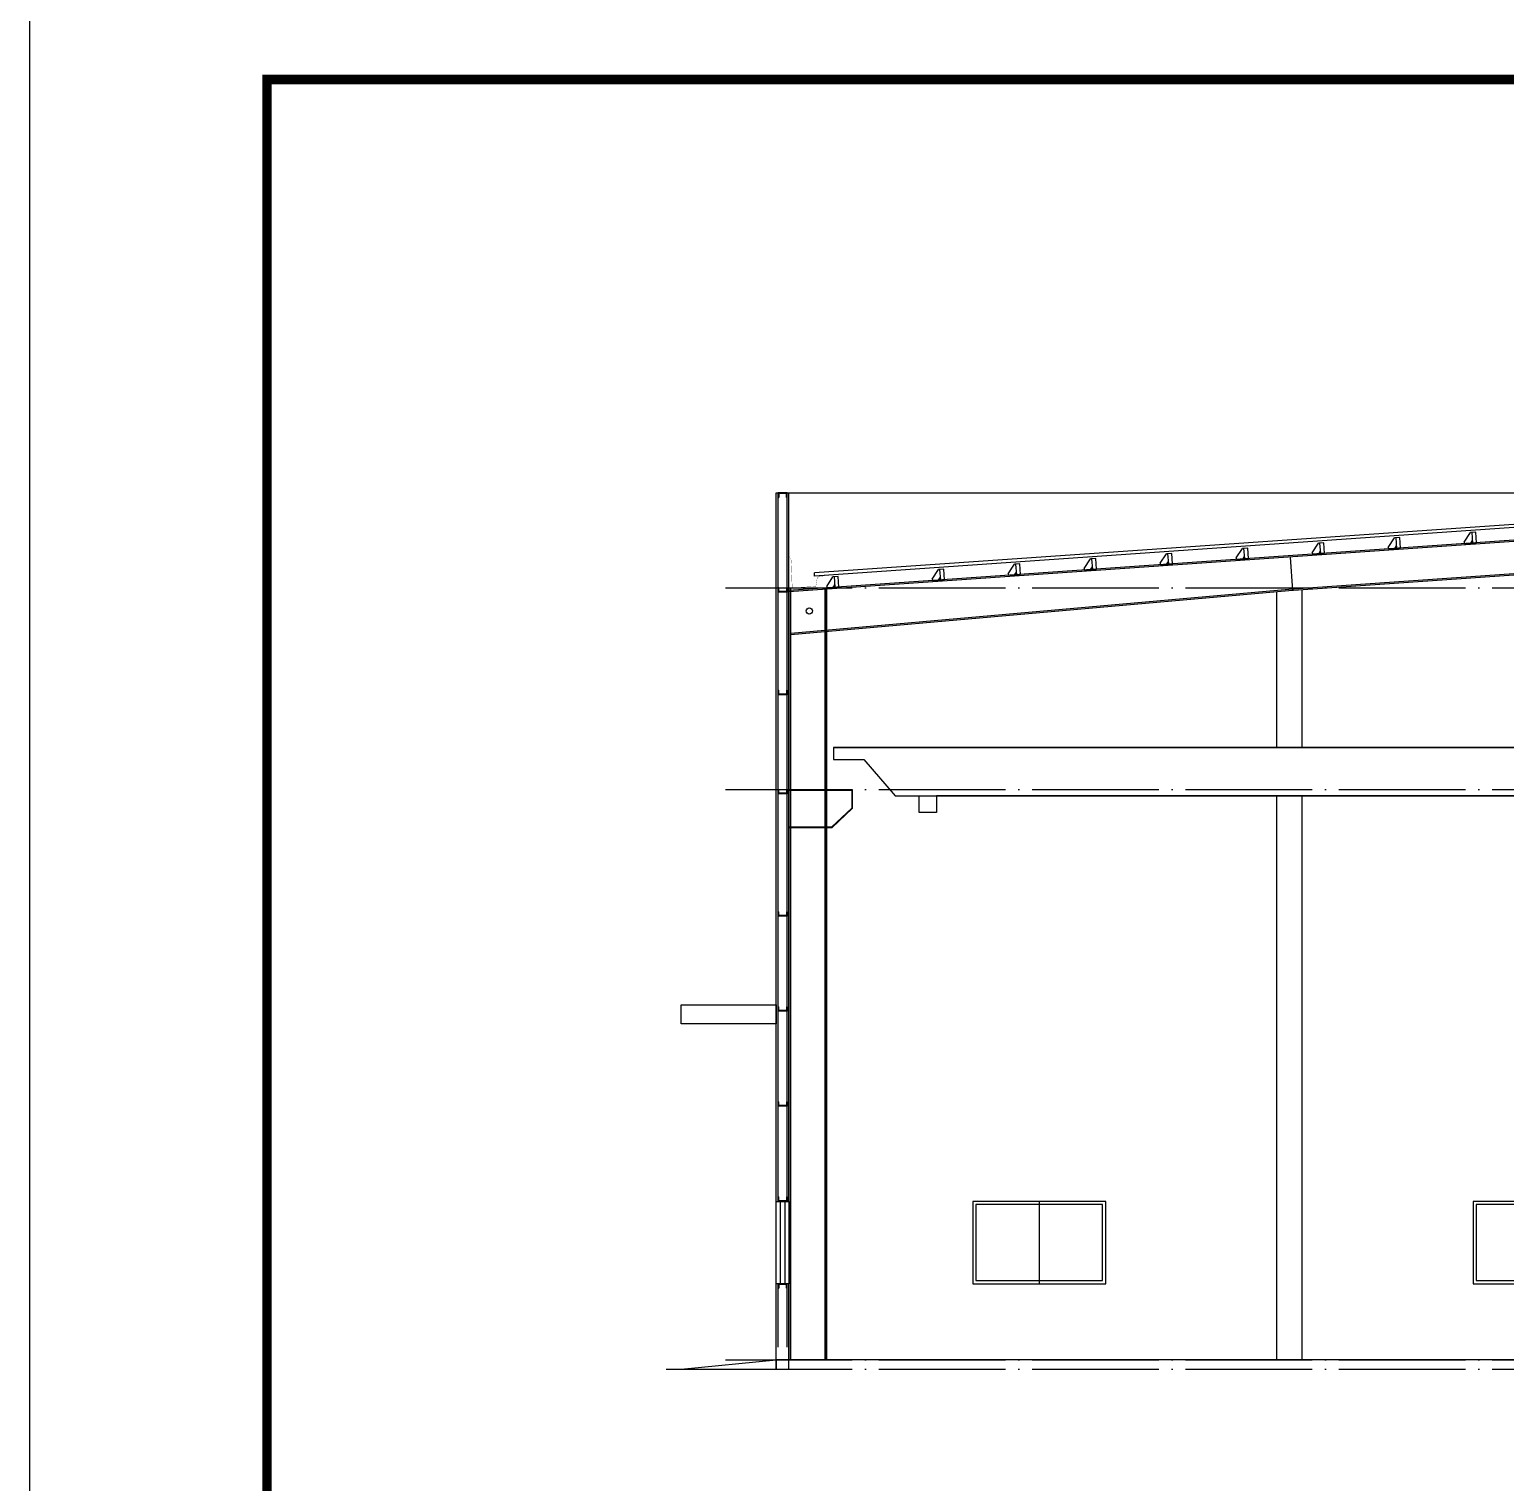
# Model space of a CAD drawing. Extents: x -21908402 to 2681150, y 88493 to 5079726.
# Drawn here: x 1660771 to 1684072, y 127853 to 150780 of the extents above; entities that cross this region are included whole.
import ezdxf

# ---------------------------------------------------------------- set-up
doc = ezdxf.new("R2010")
doc.units = 0
doc.header["$LTSCALE"] = 1000
doc.linetypes.add('DOTE', pattern=[2.42, 2, -0.2, 0.02, -0.2])
for name, color, linetype in [('DIM_LEAD', 3, 'Continuous'), ('DOTE', 1, 'DOTE'), ('E_LINE', 7, 'Continuous'), ('PUB_TITLE', 4, 'Continuous'), ('WALL', 6, 'Continuous'), ('WINDOW', 94, 'Continuous'), ('填充', 8, 'Continuous')]:
    doc.layers.add(name, color=color, linetype=linetype)

# ---------------------------------------------------------------- blocks, each defined once
blk = doc.blocks.new('ggggggggg')
at = {"layer": 'WINDOW'}
for p, q in [((1694780, 198003), (1696880, 198003)), ((1694780, 196703), (1694780, 198003)), ((1695830, 198003), (1695830, 196703)), ((1696880, 198003), (1696880, 196703)), ((1696880, 196703), (1694780, 196703))]:
    blk.add_line(p, q, dxfattribs=at)
blk.add_lwpolyline([(1694830, 197953), (1696830, 197953), (1696830, 196753), (1694830, 196753)], close=True, dxfattribs=at)
blk = doc.blocks.new('GHJK')
at = {"color": 3}
for p, q in [((899937, 99419), (900937, 99419)), ((899937, 99409), (900937, 99409)), ((899937, 98829), (900621, 98829)), ((899937, 98819), (900621, 98819))]:
    blk.add_line(p, q, dxfattribs=at)
for points in [[(900927, 99419), (900927, 99124), (900615, 98827)], [(900937, 99419), (900937, 99119), (900621, 98819)]]:
    blk.add_lwpolyline(points, dxfattribs=at)
blk = doc.blocks.new('14567')
at = {"color": 2}
for p, q in [((1686726, -2189448), (1686796, -2189448)), ((1686726, -2189588), (1686726, -2189448)), ((1686776, -2189588), (1686776, -2189448)), ((1686886, -2189568), (1686796, -2189448)), ((1686886, -2189588), (1686726, -2189588)), ((1686803, -2189588), (1686776, -2189552)), ((1686886, -2189568), (1686886, -2189588))]:
    blk.add_line(p, q, dxfattribs=at)
blk = doc.blocks.new('JKL')
at = {"layer": 'DIM_LEAD'}
for p, q in [((1698022, -2193689), (1698032, -2193689)), ((1698022, -2193759), (1698022, -2193689)), ((1698162, -2193759), (1698022, -2193759)), ((1698032, -2193749), (1698032, -2193689)), ((1698152, -2193749), (1698032, -2193749)), ((1698152, -2193689), (1698162, -2193689)), ((1698152, -2193689), (1698152, -2193749)), ((1698162, -2193689), (1698162, -2193759))]:
    blk.add_line(p, q, dxfattribs=at)
blk = doc.blocks.new('ddff')
for p, q in [((1769476, 189358), (1783177, 189358)), ((1784137, 189069), (1770077, 188095)), ((1784137, 189019), (1770080, 188045)), ((1770080, 188045), (1770077, 188095)), ((1770381, 185338), (1770381, 185149))]:
    blk.add_line(p, q)
at = {"color": 1, "const_width": 4}
blk.add_lwpolyline([(1769676, 188366), (1769711, 188295), (1769727, 187860), (1770100, 187881), (1770124, 188026), (1770273, 188058)], dxfattribs=at)
for points in [[(1770381, 185338), (1800571, 185338)], [(1800571, 185338), (1770381, 185338)], [(1770381, 185149), (1770859, 185149), (1771352, 184578), (1798949, 184578)], [(1800571, 185149), (1800093, 185149), (1799601, 184578), (1772003, 184578)], [(1767976, 175528), (1769476, 175678)]]:
    blk.add_lwpolyline(points)
for points in [[(1771734, 184578), (1772003, 184578), (1772003, 184315), (1771734, 184315)], [(1767976, 181278), (1769476, 181278), (1769476, 180978), (1767976, 180978)]]:
    blk.add_lwpolyline(points, close=True)
at = {"const_width": 20}
blk.add_lwpolyline([(1767737, 175528), (1769476, 175528), (1769476, 175678), (1801476, 175678), (1801476, 175528), (1802609, 175528)], dxfattribs=at)
blk.add_circle((1769997, 187494), 50)
at = {"layer": 'DOTE'}
for p, q in [((1768676, 187858), (1802276, 187858)), ((1768676, 184678), (1802276, 184678)), ((1768676, 175678), (1802276, 175678)), ((1768676, 175528), (1802276, 175528))]:
    blk.add_line(p, q, dxfattribs=at)
at = {"layer": 'E_LINE', "color": 3}
for p, q in [((1785476, 188911), (1769676, 187817)), ((1785477, 188891), (1769676, 187797)), ((1785513, 188382), (1777567, 187832)), ((1785514, 188362), (1777569, 187812)), ((1777632, 187816), (1777595, 188345)), ((1769676, 178178), (1769676, 187858)), ((1769698, 175678), (1769698, 187858)), ((1769703, 175678), (1769703, 187858)), ((1777567, 187832), (1769703, 187136)), ((1777569, 187812), (1769703, 187116)), ((1770249, 175678), (1770249, 187858)), ((1770254, 175678), (1770254, 187858)), ((1770276, 175678), (1770276, 187858)), ((1769676, 175678), (1769676, 176878))]:
    blk.add_line(p, q, dxfattribs=at)
at = {"layer": 'E_LINE'}
for p, q in [((1769676, 175678), (1770276, 175678)), ((1777376, 175678), (1777776, 175678))]:
    blk.add_line(p, q, dxfattribs=at)
at = {"layer": 'WALL'}
for p, q in [((1769476, 178178), (1769476, 189358)), ((1769506, 178178), (1769506, 189358)), ((1769646, 178178), (1769646, 189358)), ((1769676, 178178), (1769676, 189358)), ((1769476, 175528), (1769476, 176878)), ((1769506, 175878), (1769506, 176878)), ((1769646, 175878), (1769646, 176878)), ((1769676, 175528), (1769676, 176878))]:
    blk.add_line(p, q, dxfattribs=at)
at = {"layer": 'WINDOW'}
for points in [[(1769476, 178178), (1769676, 178178), (1769676, 176878), (1769476, 176878)], [(1769542, 178178), (1769610, 178178), (1769610, 176878), (1769542, 176878)]]:
    blk.add_lwpolyline(points, close=True, dxfattribs=at)
at = {"layer": '填充'}
for p, q in [((1777776, 185338), (1777776, 187826)), ((1777376, 185338), (1777376, 187795)), ((1777376, 175678), (1777376, 184578)), ((1777776, 175678), (1777776, 184578))]:
    blk.add_line(p, q, dxfattribs=at)
at = {"xscale": -1, "rotation": 180}
for p in [(71484, -2004403), (71484, -2016881)]:
    blk.add_blockref('JKL', p, dxfattribs=at)
at = {"xscale": -1.199999999601363, "yscale": 1.2000000002663, "zscale": 1.200000000000728, "rotation": 3.96290900068542}
for p in [(3615774, 2949511), (3616974, 2949594), (3618174, 2949677), (3612174, 2949261), (3613374, 2949344), (3614574, 2949428), (3609774, 2949095), (3610974, 2949178), (3608108, 2948980)]:
    blk.add_blockref('14567', p, dxfattribs=at)
for name, p in [('JKL', (71484, 2381551)), ('JKL', (71484, 2379931)), ('JKL', (71484, 2378367)), ('GHJK', (869739, 85259)), ('JKL', (71484, 2376437)), ('JKL', (71484, 2374937)), ('JKL', (71484, 2373437)), ('JKL', (71484, 2371937))]:
    blk.add_blockref(name, p)
at = {"xscale": -1}
for p in [(3469457, -19825), (3477357, -19825)]:
    blk.add_blockref('ggggggggg', p, dxfattribs=at)

msp = doc.modelspace()

# ---------------------------------------------------------------- linework, layer by layer
at = {"layer": 'PUB_TITLE'}
msp.add_lwpolyline([(1660771, 88493), (1749871, 88493), (1749871, 151493), (1660771, 151493)], close=True, dxfattribs=at)
at = {"layer": 'PUB_TITLE', "const_width": 150}
msp.add_lwpolyline([(1664521, 89993), (1748371, 89993), (1748371, 149993), (1664521, 149993)], close=True, dxfattribs=at)

# ---------------------------------------------------------------- block references
msp.add_blockref('ddff', (-96916, -45889))

doc.saveas('drawing.dxf')
